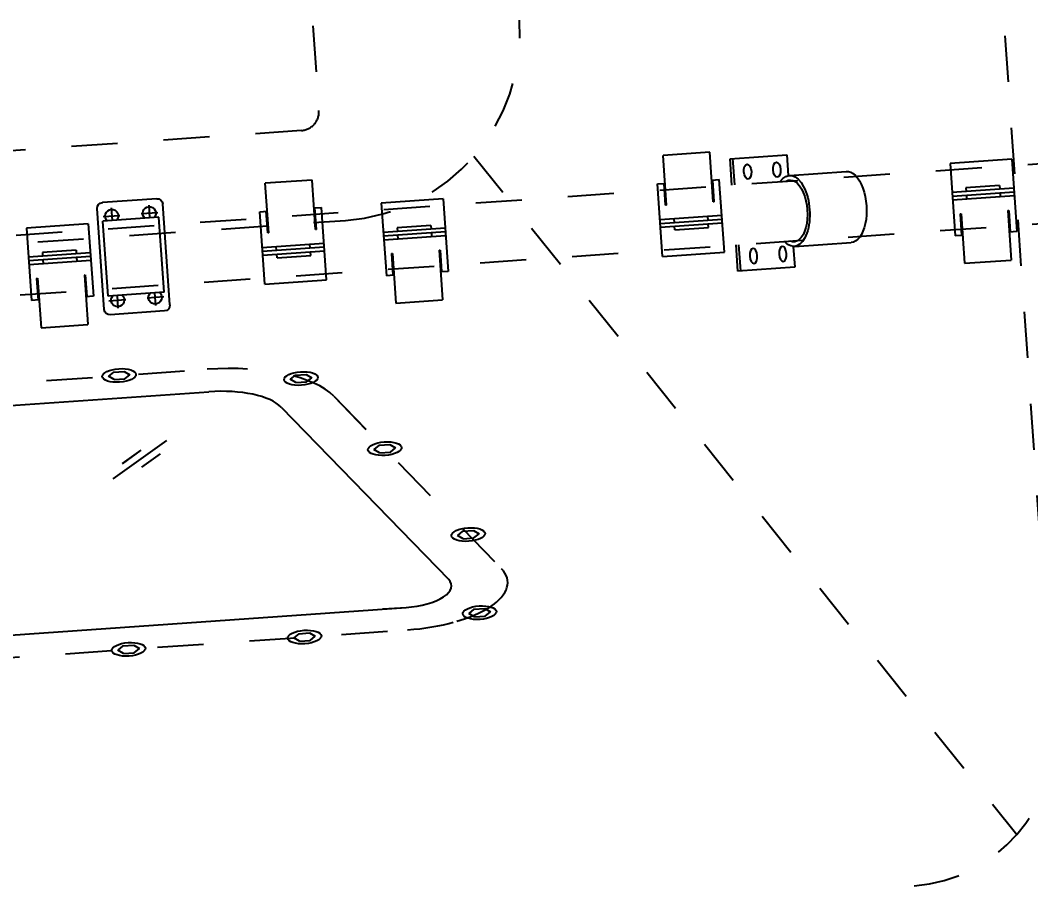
# Model space of a CAD drawing. Header units: millimetres. Extents: x -4 to 3776, y -4 to 4079.
# Drawn here: x 457.921 to 460.113, y 391.618 to 393.495 of the extents above; entities that cross this region are included whole.
import ezdxf
from ezdxf import colors
from ezdxf.entities.mleader import LeaderData, LeaderLine
from ezdxf.math import Vec2, Vec3

# ---------------------------------------------------------------- set-up
doc = ezdxf.new("R2010")
doc.units = ezdxf.units.MM
doc.linetypes.add('CENTER', pattern=[2, 1.25, -0.25, 0.25, -0.25])
doc.linetypes.add('PHANTOM', pattern=[2.5, 1.25, -0.25, 0.25, -0.25, 0.25, -0.25])
doc.layers.add('03-input', color=3, linetype='Continuous')
doc.layers.add('BK_kedu', color=255, linetype='Continuous')
doc.styles.get("Standard").update_dxf_attribs({"font": 'arial.ttf'})

# ---------------------------------------------------------------- blocks, each defined once
blk = doc.blocks.new('A$C1F900DED')
at = {"layer": '03-input', "color": 0, "linetype": 'Continuous', "ltscale": 0.2}
for p, q in [((0, 60), (0, 46)), ((30.35, 60), (0, 60)), ((30.35, 48.96), (30.35, 60)), ((30.93, 49), (61.28, 49)), ((0, 14), (0, 0)), ((30.35, 0), (30.35, 11.04)), ((30.93, 11), (61.28, 11)), ((0, 0), (30.35, 0))]:
    blk.add_line(p, q, dxfattribs=at)
at = {"layer": '03-input', "color": 0, "linetype": 'Continuous'}
for p, q in [((1.49, 60), (1.49, 46)), ((1.49, 14), (1.49, 0))]:
    blk.add_line(p, q, dxfattribs=at)
for centre in [(8.86, 52.5), (24.47, 52.5)]:
    blk.add_ellipse(centre, major_axis=(0, -4), ratio=0.5, dxfattribs=at)
for centre, major_axis, start_param, end_param in [((30.93, 30), (0, -19), 5.713564, 9.994399), ((61.28, 30), (0, -19), 0, 3.141593), ((30.93, 30), (0, -16.5), 6.036376, 9.671587)]:
    blk.add_ellipse(centre, major_axis=major_axis, ratio=0.498147, start_param=start_param, end_param=end_param, dxfattribs=at)
at = {"layer": '03-input', "color": 0, "linetype": 'Continuous', "extrusion": (0, 0, -1)}
for centre in [(8.86, 7.5), (24.47, 7.5)]:
    blk.add_ellipse(centre, major_axis=(0, 4), ratio=0.5, dxfattribs=at)
blk = doc.blocks.new('A$C4EFE2257')
at = {"layer": '03-input', "color": 0, "linetype": 'Continuous'}
for p, q in [((4, 27.13), (4, 53.63)), ((29, 53.63), (4, 53.63)), ((29, 27.13), (29, 53.63)), ((0, 38.71), (4, 38.71)), ((0, 0), (0, 38.71)), ((3.5, 27.13), (3.5, 38.71)), ((29, 38.71), (33, 38.71)), ((29.5, 27.13), (29.5, 38.71)), ((33, 0), (33, 38.71)), ((4, 27.13), (3.5, 27.13)), ((29.5, 27.13), (29, 27.13)), ((33, 19.5), (0, 19.5)), ((0, 17.58), (33, 17.58)), ((7.5, 17.58), (7.5, 19.5)), ((25.5, 17.58), (25.5, 19.5)), ((0, 15.58), (33, 15.58)), ((7.5, 13.58), (7.5, 15.58)), ((7.5, 13.58), (25.5, 13.58)), ((25.5, 13.58), (25.5, 15.58)), ((0, 0), (33, 0))]:
    blk.add_line(p, q, dxfattribs=at)
blk = doc.blocks.new('pipe support-p')
at = {"layer": '03-input', "color": 0, "linetype": 'Continuous'}
for p, q in [((-27, 35), (27, 35)), ((-20, 32.5), (-20, 2.5)), ((-20, 32.5), (20, 32.5)), ((20, 32.5), (20, 2.5)), ((-30, 32), (-30, 3)), ((-26.85, 27.5), (-20, 27.5)), ((-22.5, 32.17), (-22.5, 23.2)), ((26.85, 27.5), (20, 27.5)), ((22.5, 32.17), (22.5, 23.2)), ((30, 32), (30, 3)), ((-22.5, 2.83), (-22.5, 11.8)), ((22.5, 2.83), (22.5, 11.8)), ((-26.85, 7.5), (-20, 7.5)), ((26.85, 7.5), (20, 7.5)), ((-27, 0), (27, 0)), ((-20, 2.5), (20, 2.5))]:
    blk.add_line(p, q, dxfattribs=at)
for centre, radius, start, end in [((-27, 32), 3, 90, 180), ((27, 32), 3, 0, 90), ((-22.5, 27.5), 3.5, 44.4153, 315.5847), ((22.5, 27.5), 3.5, 224.4153, 135.5847), ((-22.5, 7.5), 3.5, 44.4153, 315.5847), ((22.5, 7.5), 3.5, 224.4153, 135.5847), ((-27, 3), 3, 180, 270), ((27, 3), 3, 270, 0)]:
    blk.add_arc(centre, radius, start, end, dxfattribs=at)
blk = doc.blocks.new('WINDOW-SIDE')
at = {"layer": '03-input', "color": 0, "linetype": 'Continuous'}
for p, q in [((-147.11, 187.5), (-149.99, 182.5)), ((-147.11, 187.5), (-141.33, 187.5)), ((-141.33, 187.5), (-138.45, 182.5)), ((-52.11, 187.5), (-54.99, 182.5)), ((-52.11, 187.5), (-46.33, 187.5)), ((-46.33, 187.5), (-43.45, 182.5)), ((42.89, 187.5), (40.01, 182.5)), ((42.89, 187.5), (48.67, 187.5)), ((48.67, 187.5), (51.55, 182.5)), ((-147.11, 177.5), (-149.99, 182.5)), ((-141.33, 177.5), (-138.45, 182.5)), ((-52.11, 177.5), (-54.99, 182.5)), ((-46.33, 177.5), (-43.45, 182.5)), ((42.89, 177.5), (40.01, 182.5)), ((48.67, 177.5), (51.55, 182.5)), ((-147.11, 177.5), (-141.33, 177.5)), ((-52.11, 177.5), (-46.33, 177.5)), ((42.89, 177.5), (48.67, 177.5)), ((-242.11, 167.12), (-244.99, 162.12)), ((-242.11, 167.12), (-236.33, 167.12)), ((-236.33, 167.12), (-233.45, 162.12)), ((-242.11, 157.12), (-244.99, 162.12)), ((-236.33, 157.12), (-233.45, 162.12)), ((139.46, 166.55), (136.58, 161.55)), ((139.46, 166.55), (145.24, 166.55)), ((145.24, 166.55), (148.12, 161.55)), ((-242.11, 157.12), (-236.33, 157.12)), ((139.46, 156.55), (136.58, 161.55)), ((139.46, 156.55), (145.24, 156.55)), ((145.24, 156.55), (148.12, 161.55)), ((-189.72, 152.5), (92.85, 152.5)), ((130.75, 125.3), (213.41, -119.5)), ((-229.72, -112.5), (-229.72, 112.5)), ((68.59, 91.73), (38.64, 45.49)), ((54.58, 81.14), (44.11, 64.97)), ((64.65, 74.62), (54.18, 58.45)), ((-262.61, 65.5), (-265.5, 60.5)), ((-262.61, 65.5), (-256.84, 65.5)), ((-256.84, 65.5), (-253.95, 60.5)), ((181.41, 65.5), (178.52, 60.5)), ((181.41, 65.5), (187.18, 65.5)), ((187.18, 65.5), (190.07, 60.5)), ((-262.61, 55.5), (-265.5, 60.5)), ((-256.84, 55.5), (-253.95, 60.5)), ((181.41, 55.5), (178.52, 60.5)), ((187.18, 55.5), (190.07, 60.5)), ((-262.61, 55.5), (-256.84, 55.5)), ((181.41, 55.5), (187.18, 55.5)), ((-127.74, -26.92), (-157.68, -73.16)), ((-141.74, -37.51), (-152.21, -53.68)), ((-131.67, -44.03), (-142.14, -60.2)), ((-262.61, -56.5), (-265.5, -61.5)), ((-262.61, -56.5), (-256.84, -56.5)), ((-256.84, -56.5), (-253.95, -61.5)), ((222.6, -56.5), (219.71, -61.5)), ((222.6, -56.5), (228.37, -56.5)), ((228.37, -56.5), (231.26, -61.5)), ((-262.61, -66.5), (-265.5, -61.5)), ((-256.84, -66.5), (-253.95, -61.5)), ((222.6, -66.5), (219.71, -61.5)), ((228.37, -66.5), (231.26, -61.5)), ((-262.61, -66.5), (-256.84, -66.5)), ((222.6, -66.5), (228.37, -66.5)), ((-189.72, -152.5), (189.72, -152.5)), ((-242.11, -157), (-244.99, -162)), ((-242.11, -157), (-236.33, -157)), ((-236.33, -157), (-233.45, -162)), ((225.73, -161.39), (222.84, -166.39)), ((225.73, -161.39), (231.5, -161.39)), ((231.5, -161.39), (234.39, -166.39)), ((-242.11, -167), (-244.99, -162)), ((-236.33, -167), (-233.45, -162)), ((225.73, -171.39), (222.84, -166.39)), ((231.5, -171.39), (234.39, -166.39)), ((-242.11, -167), (-236.33, -167)), ((225.73, -171.39), (231.5, -171.39)), ((-150.27, -177.5), (-153.16, -182.5)), ((-150.27, -177.5), (-144.5, -177.5)), ((-144.5, -177.5), (-141.61, -182.5)), ((-56.27, -177.5), (-59.16, -182.5)), ((-56.27, -177.5), (-50.5, -177.5)), ((-50.5, -177.5), (-47.61, -182.5)), ((37.73, -177.5), (34.84, -182.5)), ((37.73, -177.5), (43.5, -177.5)), ((43.5, -177.5), (46.39, -182.5)), ((131.73, -177.5), (128.84, -182.5)), ((131.73, -177.5), (137.5, -177.5)), ((137.5, -177.5), (140.39, -182.5)), ((-150.27, -187.5), (-153.16, -182.5)), ((-144.5, -187.5), (-141.61, -182.5)), ((-56.27, -187.5), (-59.16, -182.5)), ((-50.5, -187.5), (-47.61, -182.5)), ((37.73, -187.5), (34.84, -182.5)), ((43.5, -187.5), (46.39, -182.5)), ((131.73, -187.5), (128.84, -182.5)), ((137.5, -187.5), (140.39, -182.5)), ((-150.27, -187.5), (-144.5, -187.5)), ((-56.27, -187.5), (-50.5, -187.5)), ((37.73, -187.5), (43.5, -187.5)), ((131.73, -187.5), (137.5, -187.5))]:
    blk.add_line(p, q, dxfattribs=at)
at = {"layer": '03-input', "color": 0, "linetype": 'CENTER'}
for p, q in [((-189.72, 182.5), (92.85, 182.5)), ((159.17, 134.89), (241.83, -109.9)), ((-259.72, -112.5), (-259.72, 112.5)), ((-189.72, -182.5), (189.72, -182.5))]:
    blk.add_line(p, q, dxfattribs=at)
at = {"layer": '03-input', "color": 0, "linetype": 'Continuous'}
for centre in [(-144.22, 182.5), (-49.22, 182.5), (45.78, 182.5), (-239.22, 162.12), (142.35, 161.55), (-259.72, 60.5), (184.29, 60.5), (-259.72, -61.5), (225.49, -61.5), (-239.22, -162), (228.61, -166.39), (-147.39, -182.5), (-53.39, -182.5), (40.61, -182.5), (134.61, -182.5)]:
    blk.add_circle(centre, 9, dxfattribs=at)
at = {"layer": '03-input', "color": 0, "linetype": 'CENTER'}
for centre, radius, start, end in [((-189.72, 112.5), 70, 90, 180), ((92.85, 112.5), 70, 18.6579, 90), ((-189.72, -112.5), 70, 180, 270), ((189.72, -127.5), 55, 270, 18.6579)]:
    blk.add_arc(centre, radius, start, end, dxfattribs=at)
at = {"layer": '03-input', "color": 0, "linetype": 'Continuous'}
for centre, radius, start, end in [((-189.72, 112.5), 40, 90, 180), ((92.85, 112.5), 40, 18.6579, 90), ((-189.72, -112.5), 40, 180, 270), ((189.72, -127.5), 25, 270, 18.6579)]:
    blk.add_arc(centre, radius, start, end, dxfattribs=at)
blk = doc.blocks.new('A$C2694431E')
at = {"layer": '03-input', "color": 0, "linetype": 'PHANTOM'}
for p, q in [((2171.79, 330.49), (2171.79, 1150.49)), ((1884.84, 654.78), (2092.06, 355.29)), ((1884.84, 654.78), (2148.36, 273.92)), ((802.88, 629.91), (2255.74, 629.91)), ((814.12, 625.49), (1814.12, 625.49)), ((802.88, 597.91), (2255.61, 597.91))]:
    blk.add_line(p, q, dxfattribs=at)
at = {"layer": '03-input', "color": 0, "linetype": 'CENTER'}
for p, q in [((1452.54, 551.43), (1735.11, 551.43)), ((1801.43, 532.38), (1884.09, 434.46))]:
    blk.add_line(p, q, dxfattribs=at)
at = {"layer": '03-input', "color": 0, "linetype": 'Continuous'}
for p, q in [((1685.15, 553.43), (1682.27, 551.43)), ((1685.15, 549.43), (1682.27, 551.43)), ((1685.15, 553.43), (1690.93, 553.43)), ((1690.93, 553.43), (1693.81, 551.43)), ((1690.93, 549.43), (1693.81, 551.43)), ((1685.15, 549.43), (1690.93, 549.43)), ((1781.72, 545.04), (1778.84, 543.04)), ((1781.72, 545.04), (1787.5, 545.04)), ((1787.5, 545.04), (1790.38, 543.04)), ((1452.54, 539.43), (1735.11, 539.43)), ((1781.72, 541.04), (1778.84, 543.04)), ((1781.72, 541.04), (1787.5, 541.04)), ((1787.5, 541.04), (1790.38, 543.04)), ((1773.01, 528.54), (1855.67, 430.62)), ((1710.85, 515.12), (1680.9, 496.62)), ((1696.84, 510.88), (1686.37, 504.41)), ((1706.91, 508.27), (1696.44, 501.81)), ((1823.67, 504.63), (1820.78, 502.63)), ((1823.67, 500.63), (1820.78, 502.63)), ((1823.67, 504.63), (1829.44, 504.63)), ((1829.44, 504.63), (1832.33, 502.63)), ((1829.44, 500.63), (1832.33, 502.63)), ((1823.67, 500.63), (1829.44, 500.63)), ((1864.86, 455.83), (1861.97, 453.83)), ((1864.86, 451.83), (1861.97, 453.83)), ((1864.86, 455.83), (1870.63, 455.83)), ((1870.63, 455.83), (1873.52, 453.83)), ((1870.63, 451.83), (1873.52, 453.83)), ((1864.86, 451.83), (1870.63, 451.83)), ((1819.62, 417.43), (1831.98, 417.43)), ((1867.99, 413.87), (1865.1, 411.87)), ((1867.99, 409.87), (1865.1, 411.87)), ((1867.99, 413.87), (1873.76, 413.87)), ((1867.99, 409.87), (1873.76, 409.87)), ((1873.76, 413.87), (1876.65, 411.87)), ((1873.76, 409.87), (1876.65, 411.87))]:
    blk.add_line(p, q, dxfattribs=at)
at = {"layer": '03-input', "color": 0, "linetype": 'PHANTOM'}
blk.add_lwpolyline([(1794.12, 674.91), (834.12, 674.91, -0.414214), (824.12, 684.91), (824.12, 1614.91, -0.414214), (834.12, 1624.91), (1794.12, 1624.91, -0.414214), (1804.12, 1614.91), (1804.12, 684.91, -0.414214)], format="xyb", close=True, dxfattribs=at)
blk.add_circle((1339.16, 1149.91), 400, dxfattribs=at)
for centre, radius, end in [((1814.12, 725.49), 100, 360), ((2091.79, 330.49), 80, 0)]:
    blk.add_arc(centre, radius, 270, end, dxfattribs=at)
at = {"layer": '03-input', "color": 0, "linetype": 'Continuous'}
for centre in [(1688.04, 551.43), (1784.61, 543.04), (1826.55, 502.63), (1867.75, 453.83), (1870.87, 411.87)]:
    blk.add_ellipse(centre, major_axis=(9, 0), ratio=0.4, dxfattribs=at)
at = {"layer": '03-input', "color": 0, "linetype": 'CENTER'}
for centre, major_axis, start_param, end_param in [((1735.11, 523.43), (-70, 0), 3.467234, 4.712389), ((1831.98, 427.43), (-55, 0), 2.073513, 3.467234)]:
    blk.add_ellipse(centre, major_axis=major_axis, ratio=0.4, start_param=start_param, end_param=end_param, dxfattribs=at)
at = {"layer": '03-input', "color": 0, "linetype": 'Continuous'}
for centre, major_axis, start_param, end_param in [((1735.11, 523.43), (-40, 0), 3.467234, 4.712389), ((1831.98, 427.43), (25, 0), 4.712389, 6.608827)]:
    blk.add_ellipse(centre, major_axis=major_axis, ratio=0.4, start_param=start_param, end_param=end_param, dxfattribs=at)
at = {"layer": '03-input', "color": 0, "linetype": 'PHANTOM'}
for p, rotation in [((1768.87, 594.55), 0.00229703630768892), ((1981.44, 594.55), 0.00229703630768892), ((1677.27, 633.26), 180.0022970363076), ((1866.85, 633.26), 180.0022970363076), ((2170.73, 633.26), 180.0022970363076)]:
    blk.add_blockref('A$C4EFE2257', p, dxfattribs=dict(at, rotation=rotation))
at = {"layer": '03-input', "color": 0, "linetype": 'PHANTOM', "xscale": -1}
for name, p, rotation in [('pipe support-p', (1682.57, 614.05), 270), ('A$C1F900DED', (2020.95, 643.91), 180)]:
    blk.add_blockref(name, p, dxfattribs=dict(at, rotation=rotation))
at = {"layer": '03-input', "color": 0, "linetype": 'PHANTOM', "yscale": 0.4000000000014554, "rotation": 1.982519246823246e-11}
blk.add_blockref('WINDOW-SIDE', (1642.26, 478.43), dxfattribs=at)
blk = doc.blocks.new('jiushengting-jiaban')
at = {"layer": '03-input', "color": 3, "linetype": 'Continuous', "xscale": 0.004069116755912711, "yscale": 0.004069116755912711, "zscale": 0.004069116755912711, "rotation": 4.000544981170568}
blk.add_blockref('A$C2694431E', (4926.6749, 3394.586), dxfattribs=at)

msp = doc.modelspace()

# ---------------------------------------------------------------- block references
at = {"color": 4, "lineweight": 25}
msp.add_blockref('jiushengting-jiaban', (-4475.2352, -3004.579), dxfattribs=at)

# ---------------------------------------------------------------- leaders
at = {"layer": 'BK_kedu'}
ml = msp.add_multileader_mtext('Standard', dxfattribs=at)
ml.set_content('', color=256)
ml.set_leader_properties()
ml.build(insert=Vec2(0, 0))
ml.multileader.update_dxf_attribs({"text_right_attachment_type": 6, "dogleg_length": 0.36, "arrow_head_size": 0.18})
ctx = ml.context
ctx.base_point, ctx.char_height, ctx.arrow_head_size, ctx.landing_gap_size, ctx.plane_origin = Vec3(3775.9986, 4079.3284), 0.18, 0.18, 0.09, Vec3(3774.6386, 4079.3284)
ctx.right_attachment = 6
notes = []
notes.append((ctx, [(0, (0, 0, 0), (0, 0), (1, 0), 1, [])]))
ctx.mtext.insert, ctx.mtext.flow_direction = Vec3(3776.0886, 4079.4184), 5
for ctx, leaders in notes:
    for number, flags, end, landing, length, lines in leaders:
        leader = LeaderData()
        leader.index, (leader.has_last_leader_line, leader.has_dogleg_vector, leader.attachment_direction) = number, flags
        leader.last_leader_point, leader.dogleg_vector, leader.dogleg_length = Vec3(end), Vec3(landing), length
        for number, points, colour, breaks in lines:
            line = LeaderLine()
            line.index, line.vertices, line.color, line.breaks = number, Vec3.list(points), colors.encode_raw_color(colour), breaks
            leader.lines.append(line)
        ctx.leaders.append(leader)

doc.saveas('drawing.dxf')
